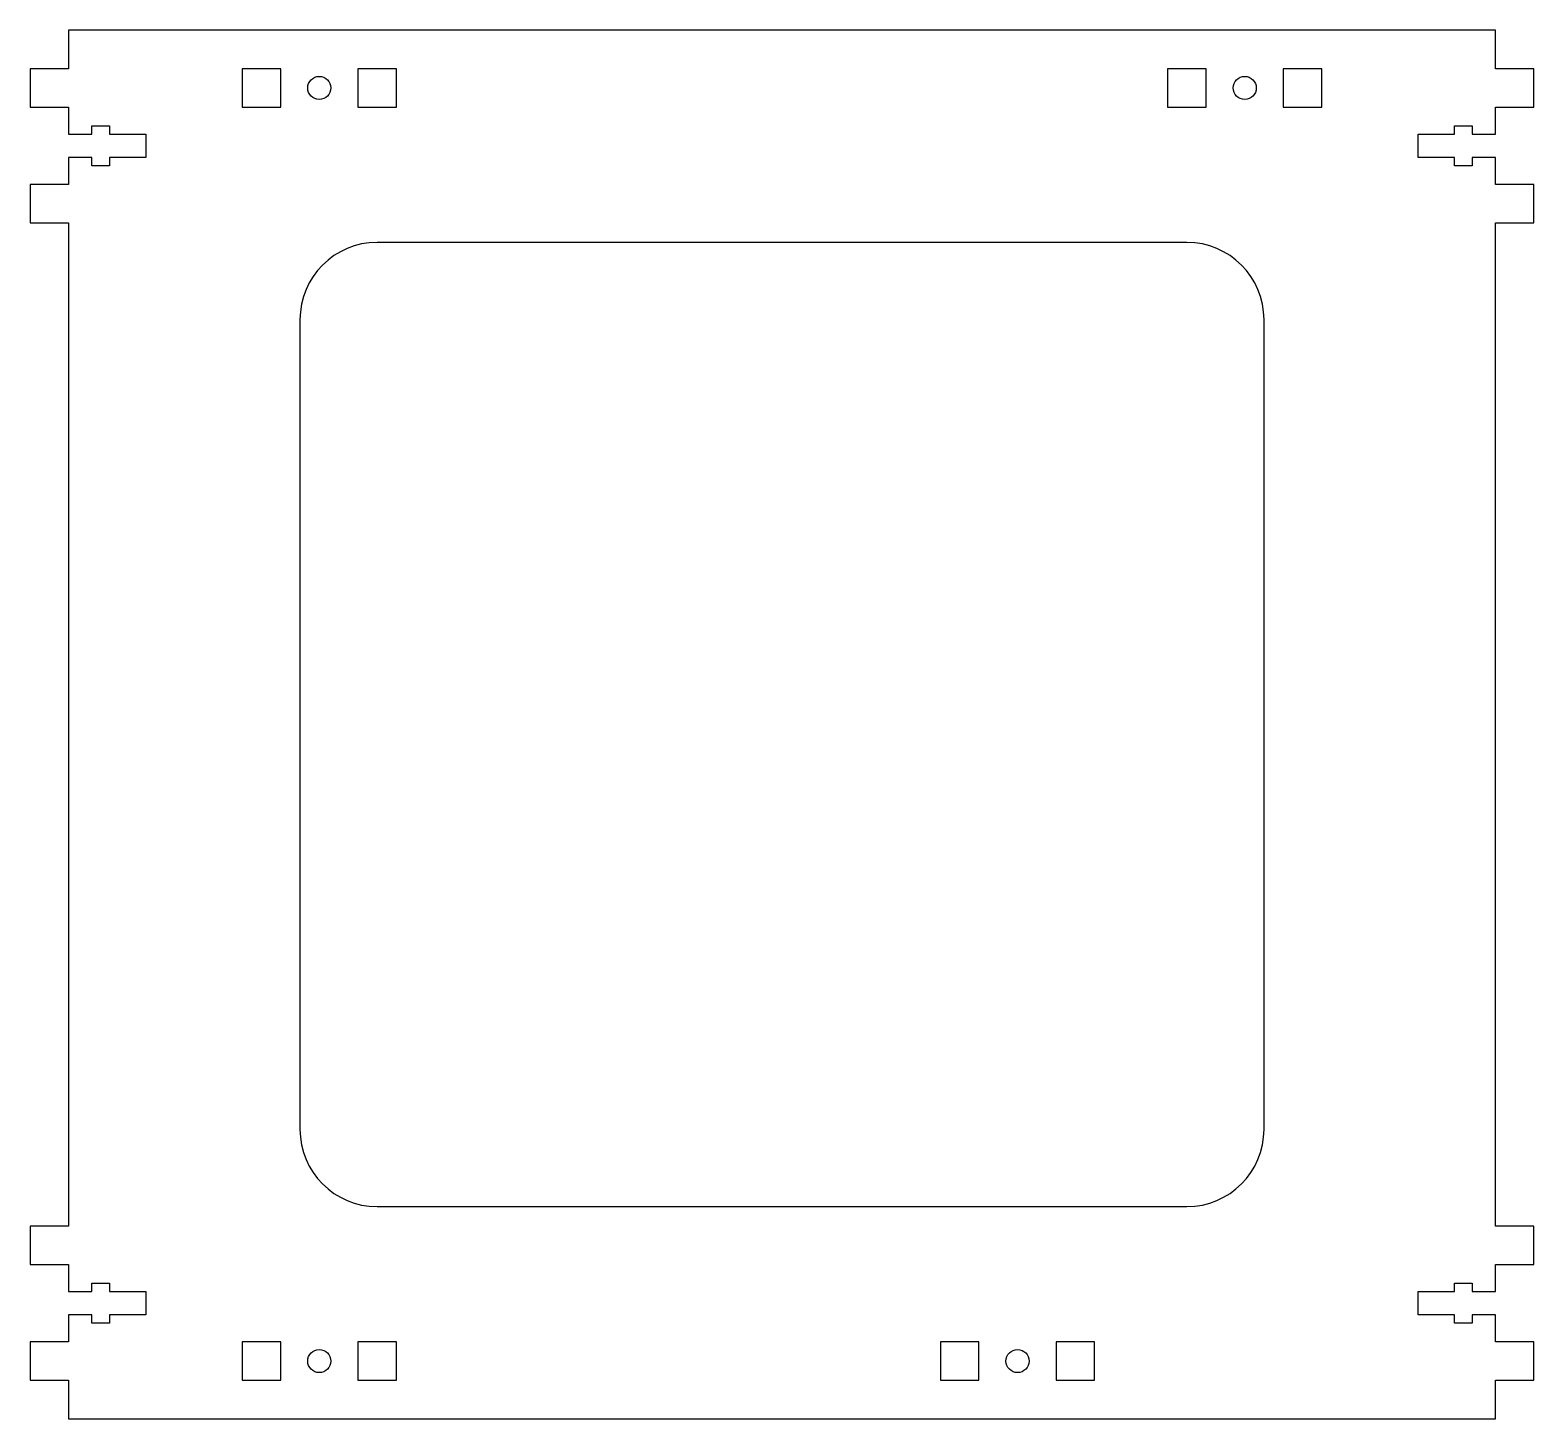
# Model space of a CAD drawing. Header units: millimetres. Extents: x -98 to 98, y -90 to 90.
import ezdxf

# ---------------------------------------------------------------- set-up
doc = ezdxf.new("R2010")
doc.units = ezdxf.units.MM

msp = doc.modelspace()

# ---------------------------------------------------------------- linework, layer by layer
at = {"color": 7, "linetype": 'Continuous', "lineweight": 25}
for p, q in [((-92.5, 90), (-92.5, 85)), ((92.5, 90), (-92.5, 90)), ((92.5, 85), (92.5, 90)), ((-92.5, 85), (-97.5, 85)), ((-97.5, 85), (-97.5, 80)), ((-65, 85), (-70, 85)), ((-70, 85), (-70, 80)), ((-65, 80), (-65, 85)), ((-55, 85), (-55, 80)), ((-50, 85), (-55, 85)), ((-50, 80), (-50, 85)), ((55, 85), (50, 85)), ((50, 85), (50, 80)), ((55, 80), (55, 85)), ((65, 85), (65, 80)), ((70, 85), (65, 85)), ((70, 80), (70, 85)), ((97.5, 85), (92.5, 85)), ((97.5, 80), (97.5, 85)), ((-97.5, 80), (-92.5, 80)), ((-92.5, 80), (-92.5, 76.5)), ((-70, 80), (-65, 80)), ((-55, 80), (-50, 80)), ((50, 80), (55, 80)), ((65, 80), (70, 80)), ((92.5, 76.5), (92.5, 80)), ((92.5, 80), (97.5, 80)), ((-92.5, 76.5), (-89.5, 76.5)), ((-89.5, 76.5), (-89.5, 77.6)), ((-89.5, 77.6), (-87.2, 77.6)), ((-87.2, 77.6), (-87.2, 76.5)), ((-87.2, 76.5), (-82.5, 76.5)), ((-82.5, 76.5), (-82.5, 73.5)), ((82.5, 73.5), (82.5, 76.5)), ((82.5, 76.5), (87.2, 76.5)), ((87.2, 76.5), (87.2, 77.6)), ((87.2, 77.6), (89.5, 77.6)), ((89.5, 77.6), (89.5, 76.5)), ((89.5, 76.5), (92.5, 76.5)), ((-89.5, 73.5), (-92.5, 73.5)), ((-92.5, 73.5), (-92.5, 70)), ((-89.5, 72.4), (-89.5, 73.5)), ((-87.2, 72.4), (-89.5, 72.4)), ((-82.5, 73.5), (-87.2, 73.5)), ((-87.2, 73.5), (-87.2, 72.4)), ((87.2, 73.5), (82.5, 73.5)), ((87.2, 72.4), (87.2, 73.5)), ((89.5, 72.4), (87.2, 72.4)), ((92.5, 73.5), (89.5, 73.5)), ((89.5, 73.5), (89.5, 72.4)), ((92.5, 70), (92.5, 73.5)), ((-92.5, 70), (-97.5, 70)), ((-97.5, 70), (-97.5, 65)), ((97.5, 70), (92.5, 70)), ((97.5, 65), (97.5, 70)), ((-97.5, 65), (-92.5, 65)), ((-92.5, 65), (-92.5, -65)), ((92.5, -65), (92.5, 65)), ((92.5, 65), (97.5, 65)), ((52.5, 62.48), (-52.5, 62.48)), ((-62.5, 52.48), (-62.5, -52.48)), ((62.5, -52.48), (62.5, 52.48)), ((-52.5, -62.48), (52.5, -62.48)), ((-92.5, -65), (-97.5, -65)), ((-97.5, -65), (-97.5, -70)), ((97.5, -65), (92.5, -65)), ((97.5, -70), (97.5, -65)), ((-97.5, -70), (-92.5, -70)), ((-92.5, -70), (-92.5, -73.5)), ((92.5, -73.5), (92.5, -70)), ((92.5, -70), (97.5, -70)), ((-92.5, -73.5), (-89.5, -73.5)), ((-89.5, -73.5), (-89.5, -72.4)), ((-89.5, -72.4), (-87.2, -72.4)), ((-87.2, -72.4), (-87.2, -73.5)), ((-87.2, -73.5), (-82.5, -73.5)), ((-82.5, -73.5), (-82.5, -76.5)), ((82.5, -76.5), (82.5, -73.5)), ((82.5, -73.5), (87.2, -73.5)), ((87.2, -73.5), (87.2, -72.4)), ((87.2, -72.4), (89.5, -72.4)), ((89.5, -72.4), (89.5, -73.5)), ((89.5, -73.5), (92.5, -73.5)), ((-89.5, -76.5), (-92.5, -76.5)), ((-92.5, -76.5), (-92.5, -80)), ((-89.5, -77.6), (-89.5, -76.5)), ((-87.2, -77.6), (-89.5, -77.6)), ((-82.5, -76.5), (-87.2, -76.5)), ((-87.2, -76.5), (-87.2, -77.6)), ((87.2, -76.5), (82.5, -76.5)), ((87.2, -77.6), (87.2, -76.5)), ((89.5, -77.6), (87.2, -77.6)), ((92.5, -76.5), (89.5, -76.5)), ((89.5, -76.5), (89.5, -77.6)), ((92.5, -80), (92.5, -76.5)), ((-92.5, -80), (-97.5, -80)), ((-97.5, -80), (-97.5, -85)), ((-65, -80), (-70, -80)), ((-70, -80), (-70, -85)), ((-65, -85), (-65, -80)), ((-55, -80), (-55, -85)), ((-50, -80), (-55, -80)), ((-50, -85), (-50, -80)), ((25.54, -80), (20.54, -80)), ((20.54, -80), (20.54, -85)), ((25.54, -85), (25.54, -80)), ((35.54, -80), (35.54, -85)), ((40.54, -80), (35.54, -80)), ((40.54, -85), (40.54, -80)), ((97.5, -80), (92.5, -80)), ((97.5, -85), (97.5, -80)), ((-97.5, -85), (-92.5, -85)), ((-92.5, -85), (-92.5, -90)), ((-70, -85), (-65, -85)), ((-55, -85), (-50, -85)), ((20.54, -85), (25.54, -85)), ((35.54, -85), (40.54, -85)), ((92.5, -90), (92.5, -85)), ((92.5, -85), (97.5, -85)), ((-92.5, -90), (92.5, -90))]:
    msp.add_line(p, q, dxfattribs=at)
for centre in [(-60, 82.5), (60, 82.5), (-60, -82.5), (30.54, -82.5)]:
    msp.add_circle(centre, 1.5, dxfattribs=at)
for centre, start, end in [((-52.5, 52.48), 90, 180), ((52.5, 52.48), 0, 90), ((-52.5, -52.48), 180, 270), ((52.5, -52.48), 270, 0)]:
    msp.add_arc(centre, 10, start, end, dxfattribs=at)

doc.saveas('drawing.dxf')
